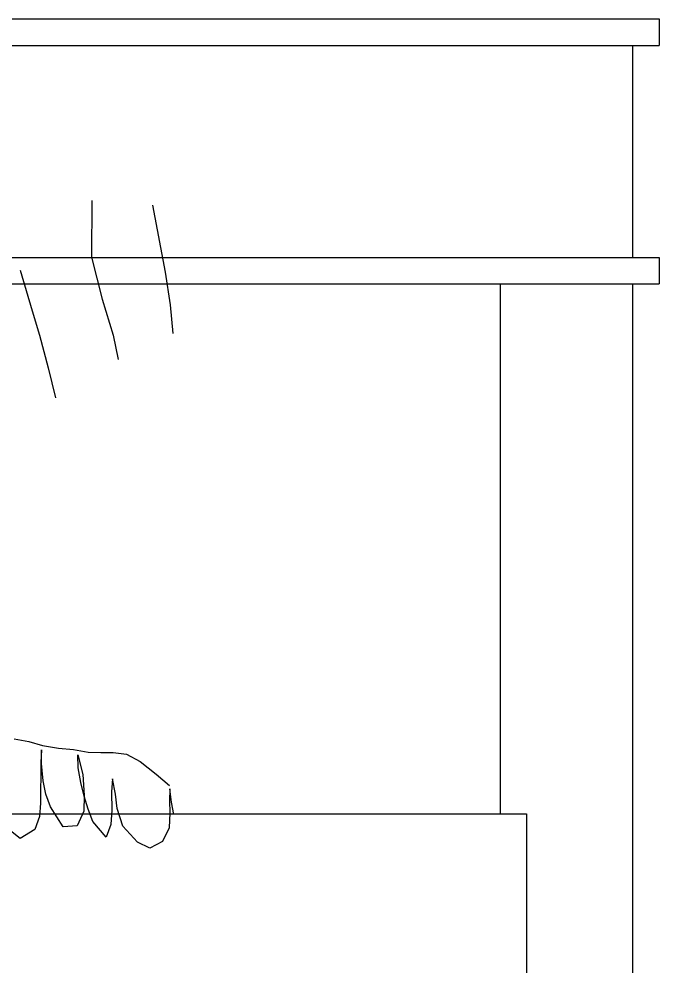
# Model space of a CAD drawing. Header units: metres. Extents: x -58 to 722, y -1100 to 345.
# Drawn here: x 31.9576 to 32.1991, y -17.5186 to -17.1612 of the extents above; entities that cross this region are included whole.
import ezdxf

# ---------------------------------------------------------------- set-up
doc = ezdxf.new("R2010")
doc.units = ezdxf.units.M
doc.header["$MEASUREMENT"] = 0
for name, color, linetype in [('FSR_ARQ_005VEGETACION', 64, 'Continuous'), ('FSR_ARQ_028JARDINERAS', 133, 'Continuous'), ('FSR_ARQ_29PERFILES ACERO', 143, 'Continuous')]:
    doc.layers.add(name, color=color, linetype=linetype)

# ---------------------------------------------------------------- blocks, each defined once
blk = doc.blocks.new('arbustos 01')
at = {"layer": 'FSR_ARQ_005VEGETACION', "color": 104}
for p, q in [((188.36064, -31.82655), (188.36066, -31.85034)), ((188.33511, -31.82851), (188.3299, -31.85665)), ((188.36066, -31.85034), (188.35621, -31.86787)), ((188.3299, -31.85665), (188.32778, -31.87025)), ((188.39058, -31.85579), (188.38562, -31.87276)), ((188.32778, -31.87025), (188.32659, -31.88238)), ((188.35621, -31.86787), (188.3517, -31.88299)), ((188.38562, -31.87276), (188.38246, -31.883)), ((188.3517, -31.88299), (188.3495, -31.8932)), ((188.38246, -31.883), (188.37889, -31.89664)), ((188.37889, -31.89664), (188.37578, -31.9093)), ((188.39313, -32.05232), (188.38692, -32.05344)), ((188.36828, -32.05681), (188.36206, -32.05793)), ((188.3745, -32.0562), (188.36828, -32.05681)), ((188.38123, -32.05507), (188.3745, -32.0562)), ((188.38692, -32.05344), (188.38123, -32.05507)), ((188.38172, -32.06258), (188.38164, -32.05689)), ((188.38164, -32.05689), (188.38193, -32.06215)), ((188.34598, -32.05867), (188.34031, -32.06186)), ((188.35168, -32.05807), (188.34598, -32.05867)), ((188.35687, -32.058), (188.35168, -32.05807)), ((188.36206, -32.05793), (188.35687, -32.058)), ((188.36649, -32.05899), (188.36429, -32.06724)), ((188.36636, -32.06447), (188.36649, -32.05899)), ((188.34031, -32.06186), (188.33364, -32.06714)), ((188.36518, -32.0706), (188.36636, -32.06447)), ((188.38098, -32.06997), (188.38172, -32.06258)), ((188.38193, -32.06215), (188.38201, -32.06805)), ((188.33364, -32.06714), (188.32799, -32.07189)), ((188.36429, -32.06724), (188.36378, -32.0761)), ((188.38201, -32.06805), (188.38208, -32.07375)), ((188.3507, -32.07544), (188.35188, -32.0691)), ((188.35188, -32.0691), (188.35237, -32.07457)), ((188.36378, -32.07631), (188.36518, -32.0706)), ((188.37979, -32.07546), (188.38098, -32.06997)), ((188.32713, -32.07892), (188.3279, -32.07322)), ((188.3279, -32.07322), (188.32797, -32.07827)), ((188.34994, -32.08156), (188.3507, -32.07544)), ((188.35237, -32.07457), (188.35226, -32.08216)), ((188.36217, -32.08182), (188.36378, -32.07631)), ((188.36378, -32.0761), (188.36386, -32.08264)), ((188.37796, -32.08076), (188.37979, -32.07546)), ((188.38208, -32.07375), (188.38216, -32.07923)), ((188.32615, -32.08399), (188.32713, -32.07892)), ((188.32797, -32.07827), (188.32783, -32.08334)), ((188.3726, -32.08926), (188.37796, -32.08076)), ((188.38216, -32.07923), (188.38245, -32.08491)), ((188.32783, -32.08334), (188.32812, -32.08966)), ((188.34751, -32.08897), (188.34994, -32.08156)), ((188.35226, -32.08216), (188.35256, -32.08827)), ((188.36013, -32.0869), (188.36217, -32.08182)), ((188.36386, -32.08264), (188.36669, -32.08871)), ((188.35256, -32.08827), (188.35453, -32.09351)), ((188.35453, -32.09351), (188.36013, -32.0869)), ((188.36669, -32.08871), (188.3726, -32.08926)), ((188.38245, -32.08491), (188.38442, -32.09037)), ((188.39058, -32.09408), (188.39872, -32.08764)), ((188.32812, -32.08966), (188.33094, -32.09531)), ((188.34148, -32.09559), (188.34751, -32.08897)), ((188.38442, -32.09037), (188.39058, -32.09408)), ((188.33094, -32.09531), (188.33625, -32.09819)), ((188.33625, -32.09819), (188.34148, -32.09559))]:
    blk.add_line(p, q, dxfattribs=at)

msp = doc.modelspace()

# ---------------------------------------------------------------- linework, layer by layer
at = {"layer": 'FSR_ARQ_028JARDINERAS', "ltscale": 0.005}
msp.add_lwpolyline([(30.74906, -18.01116), (30.74906, -17.46116), (32.14906, -17.46116), (32.14906, -18.01116), (30.74906, -18.01116)], dxfattribs=at)
at = {"layer": 'FSR_ARQ_29PERFILES ACERO', "ltscale": 0.005}
for points in [[(26.94906, -17.16116), (32.19906, -17.16116)], [(32.19906, -17.16116), (32.19906, -17.17116)], [(26.94906, -17.17116), (32.19906, -17.17116)], [(32.18906, -17.17116), (32.18906, -17.25116)], [(26.94906, -17.25116), (32.19906, -17.25116)], [(32.19906, -17.25116), (32.19906, -17.26116)], [(26.94906, -17.26116), (32.19906, -17.26116)], [(32.13906, -17.26116), (32.13906, -17.46116)], [(32.18906, -17.26116), (32.18906, -18.06116)]]:
    msp.add_lwpolyline(points, dxfattribs=at)

# ---------------------------------------------------------------- block references
at = {"layer": 'FSR_ARQ_005VEGETACION', "xscale": -0.9, "yscale": 0.9, "zscale": 0.9}
msp.add_blockref('arbustos 01', (201.50958, 11.4142), dxfattribs=at)

doc.saveas('drawing.dxf')
